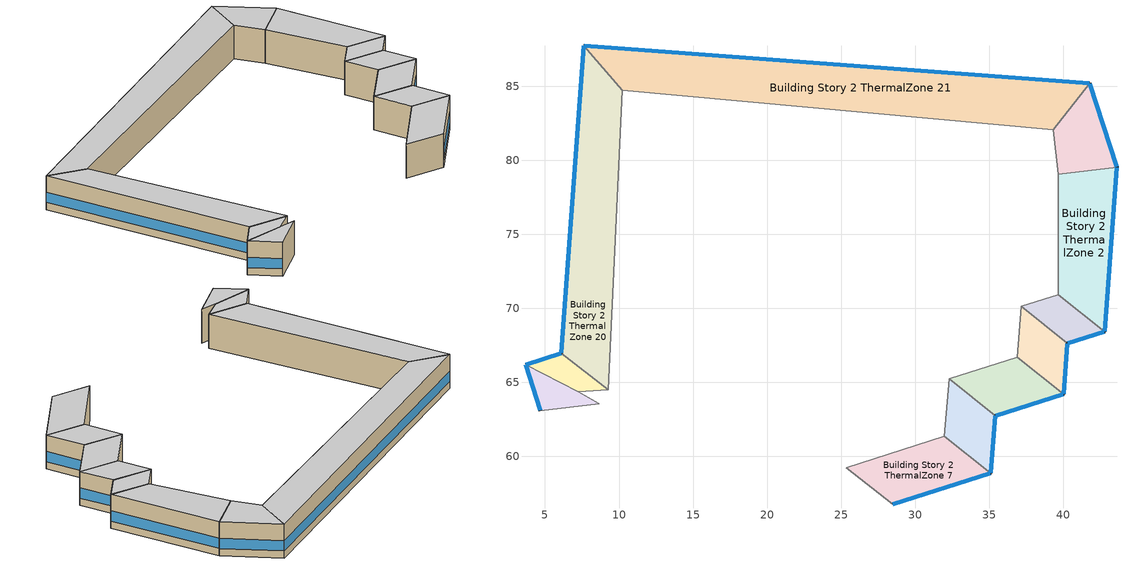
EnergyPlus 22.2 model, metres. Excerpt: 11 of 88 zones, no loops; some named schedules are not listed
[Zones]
Building Story 2 ThermalZone 1
 floor adiabatic (Typical Interior Floor): 41.78,85.18 43.63,79.52 39.65,79.04 39.31,82.04 z3.6
 wall outside (Typical Insulated Steel Framed Exterior Wall R-20.41): 43.63,79.52 41.78,85.18 z3.6:7.2
 wall adiabatic (Typical Interior Wall): 41.78,85.18 39.31,82.04 39.65,79.04 43.63,79.52 z3.6:7.2
 window (U 0.48 SHGC 0.40 Dbl Ref-D Clr 6mm/13mm): 43.62,79.54 41.79,85.16 z4.36:5.45
 ceiling adiabatic (Typical Interior Ceiling): 39.31,82.04 39.65,79.04 43.63,79.52 41.78,85.18 z7.2
Building Story 2 ThermalZone 18
 floor adiabatic (Typical Interior Ceiling): 4.69,63.08 3.68,66.19 7.24,64.37 8.66,63.55 z3.6
 wall outside (Typical Insulated Steel Framed Exterior Wall R-20.41): 3.68,66.19 4.69,63.08 z3.6:7.2
 wall adiabatic (Typical Interior Wall): 4.69,63.08 8.66,63.55 7.24,64.37 3.68,66.19 z3.6:7.2
 window (U 0.48 SHGC 0.40 Dbl Ref-D Clr 6mm/13mm): 3.69,66.17 4.68,63.11 z4.36:5.46
 ceiling adiabatic (Typical Interior Ceiling): 8.66,63.55 7.24,64.37 3.68,66.19 4.69,63.08 z7.2
Building Story 2 ThermalZone 19
 floor adiabatic (Typical Interior Ceiling): 3.68,66.19 6.11,66.97 9.26,64.5 7.24,64.37 z3.6
 wall outside (Typical Insulated Steel Framed Exterior Wall R-20.41): 6.11,66.97 3.68,66.19 z3.6:7.2
 wall adiabatic (Typical Interior Wall): 3.68,66.19 7.24,64.37 9.26,64.5 6.11,66.97 z3.6:7.2
 window (U 0.48 SHGC 0.40 Dbl Ref-D Clr 6mm/13mm): 6.09,66.96 3.71,66.2 z4.36:5.46
 ceiling adiabatic (Typical Interior Ceiling): 7.24,64.37 9.26,64.5 6.11,66.97 3.68,66.19 z7.2
Building Story 2 ThermalZone 2
 floor adiabatic (Typical Interior Floor): 43.63,79.52 42.79,68.41 39.66,70.91 39.65,79.04 z3.6
 wall outside (Typical Insulated Steel Framed Exterior Wall R-20.41): 42.79,68.41 43.63,79.52 z3.6:7.2
 wall adiabatic (Typical Interior Wall): 43.63,79.52 39.65,79.04 39.66,70.91 42.79,68.41 z3.6:7.2
 window (U 0.48 SHGC 0.40 Dbl Ref-D Clr 6mm/13mm): 42.79,68.44 43.62,79.49 z4.36:5.45
 ceiling adiabatic (Typical Interior Ceiling): 39.65,79.04 39.66,70.91 42.79,68.41 43.63,79.52 z7.2
Building Story 2 ThermalZone 20
 floor adiabatic (Typical Interior Ceiling): 6.11,66.97 7.62,87.74 10.23,84.71 9.26,64.5 z3.6
 wall outside (Typical Insulated Steel Framed Exterior Wall R-20.41): 7.62,87.74 6.11,66.97 z3.6:7.2
 wall adiabatic (Typical Interior Wall): 6.11,66.97 9.26,64.5 10.23,84.71 7.62,87.74 z3.6:7.2
 window (U 0.48 SHGC 0.40 Dbl Ref-D Clr 6mm/13mm): 7.62,87.71 6.11,66.99 z4.36:5.44
 ceiling adiabatic (Typical Interior Ceiling): 9.26,64.5 10.23,84.71 7.62,87.74 6.11,66.97 z7.2
Building Story 2 ThermalZone 21
 floor adiabatic (Typical Interior Ceiling): 7.62,87.74 41.78,85.18 39.31,82.04 10.23,84.71 z3.6
 wall outside (Typical Insulated Steel Framed Exterior Wall R-20.41): 41.78,85.18 7.62,87.74 z3.6:7.2
 wall adiabatic (Typical Interior Wall): 7.62,87.74 10.23,84.71 39.31,82.04 41.78,85.18 z3.6:7.2
 window (U 0.48 SHGC 0.40 Dbl Ref-D Clr 6mm/13mm): 41.76,85.19 7.65,87.74 z4.36:5.44
 ceiling adiabatic (Typical Interior Ceiling): 10.23,84.71 39.31,82.04 41.78,85.18 7.62,87.74 z7.2
Building Story 2 ThermalZone 3
 floor adiabatic (Typical Interior Floor): 42.79,68.41 40.28,67.64 37.15,70.13 39.66,70.91 z3.6
 wall outside (Typical Insulated Steel Framed Exterior Wall R-20.41): 40.28,67.64 42.79,68.41 z3.6:7.2
 wall adiabatic (Typical Interior Wall): 42.79,68.41 39.66,70.91 37.15,70.13 40.28,67.64 z3.6:7.2
 window (U 0.48 SHGC 0.40 Dbl Ref-D Clr 6mm/13mm): 40.3,67.64 42.76,68.41 z4.36:5.46
 ceiling adiabatic (Typical Interior Ceiling): 39.66,70.91 37.15,70.13 40.28,67.64 42.79,68.41 z7.2
Building Story 2 ThermalZone 4
 floor adiabatic (Typical Interior Floor): 40.28,67.64 40.03,64.19 36.89,66.68 37.15,70.13 z3.6
 wall outside (Typical Insulated Steel Framed Exterior Wall R-20.41): 40.03,64.19 40.28,67.64 z3.6:7.2
 wall adiabatic (Typical Interior Wall): 40.28,67.64 37.15,70.13 36.89,66.68 40.03,64.19 z3.6:7.2
 window (U 0.48 SHGC 0.40 Dbl Ref-D Clr 6mm/13mm): 40.03,64.22 40.27,67.61 z4.36:5.46
 ceiling adiabatic (Typical Interior Ceiling): 37.15,70.13 36.89,66.68 40.03,64.19 40.28,67.64 z7.2
Building Story 2 ThermalZone 5
 floor adiabatic (Typical Interior Floor): 40.03,64.19 35.42,62.75 32.3,65.25 36.89,66.68 z3.6
 wall outside (Typical Insulated Steel Framed Exterior Wall R-20.41): 35.42,62.75 40.03,64.19 z3.6:7.2
 wall adiabatic (Typical Interior Wall): 40.03,64.19 36.89,66.68 32.3,65.25 35.42,62.75 z3.6:7.2
 window (U 0.48 SHGC 0.40 Dbl Ref-D Clr 6mm/13mm): 35.44,62.76 40,64.19 z4.36:5.45
 ceiling adiabatic (Typical Interior Ceiling): 36.89,66.68 32.3,65.25 35.42,62.75 40.03,64.19 z7.2
Building Story 2 ThermalZone 6
 floor adiabatic (Typical Interior Floor): 35.42,62.75 35.08,58.86 31.96,61.36 32.3,65.25 z3.6
 wall outside (Typical Insulated Steel Framed Exterior Wall R-20.41): 35.08,58.86 35.42,62.75 z3.6:7.2
 wall adiabatic (Typical Interior Wall): 35.42,62.75 32.3,65.25 31.96,61.36 35.08,58.86 z3.6:7.2
 window (U 0.48 SHGC 0.40 Dbl Ref-D Clr 6mm/13mm): 35.09,58.89 35.42,62.72 z4.36:5.46
 ceiling adiabatic (Typical Interior Ceiling): 32.3,65.25 31.96,61.36 35.08,58.86 35.42,62.75 z7.2
Building Story 2 ThermalZone 7
 floor adiabatic (Typical Interior Floor): 35.08,58.86 28.47,56.75 25.33,59.23 31.96,61.36 z3.6
 wall outside (Typical Insulated Steel Framed Exterior Wall R-20.41): 28.47,56.75 35.08,58.86 z3.6:7.2
 wall adiabatic (Typical Interior Wall): 35.08,58.86 31.96,61.36 25.33,59.23 28.47,56.75 z3.6:7.2
 window (U 0.48 SHGC 0.40 Dbl Ref-D Clr 6mm/13mm): 28.49,56.76 35.06,58.85 z4.36:5.45
 ceiling adiabatic (Typical Interior Ceiling): 31.96,61.36 25.33,59.23 28.47,56.75 35.08,58.86 z7.2
[Building]
bld_12: Terrain=City
[Site:Location]
Laramie General Brees Field_WY_USA: Latitude {deg}=41.31356; Longitude {deg}=-105.585; Time Zone {hr}=-7; Elevation {m}=2215
[Site:GroundTemperature:FCfactorMethod]
January Ground Temperature {C}=8.6; February Ground Temperature {C}=2.8; March Ground Temperature {C}=-4.1; April Ground Temperature {C}=-8.8; May Ground Temperature {C}=-2.2; June Ground Temperature {C}=0.3; July Ground Temperature {C}=6.7; August Ground Temperature {C}=10.1; September Ground Temperature {C}=16.5; October Ground Temperature {C}=20.6; November Ground Temperature {C}=19.2; December Ground Temperature {C}=14.7
[Site:WaterMainsTemperature]
Calculation Method=Correlation; Annual Average Outdoor Air Temperature {C}=8.96667; Maximum Difference In Monthly Average Outdoor Air Temperatures {deltaC}=26.2
[SizingPeriod:DesignDay] Day of Month=21; Dry-Bulb Temperature Range Modifier Type=DefaultMultipliers; Humidity Condition Type=Wetbulb; Barometric Pressure {Pa}=98769; Rain Indicator=No; Snow Indicator=No; Daylight Saving Time Indicator=No; Begin Environment Reset Mode=FullResetAtBeginEnvironment
Name | Month | Day Type | Maximum Dry-Bulb Temperature {C} | Daily Dry-Bulb Temperature Range {deltaC} | Wetbulb or DewPoint at Maximum Dry-Bulb {C} | Wind Speed {m/s} | Wind Direction {deg} | Solar Model Indicator | ASHRAE Clear Sky Optical Depth for Beam Irradiance (taub) | ASHRAE Clear Sky Optical Depth for Diffuse Irradiance (taud) | Sky Clearness
Buffalo Niagara Intl Ap Ann Clg .4% Condns DB=>MWB 1 | 7 | SummerDesignDay | 30.3 | 9.3 | 21.8 | 5.7 | 240 | ASHRAETau | 0.462 | 2.001
Buffalo Niagara Intl Ap Ann Clg .4% Condns WB=>MDB 1 | 7 | SummerDesignDay | 27.8 | 9.3 | 23.8 | 5.7 | 240 | ASHRAETau | 0.462 | 2.001
Buffalo Niagara Intl Ap Ann Htg 99.6% Condns DB 1 | 1 | WinterDesignDay | -16.3 | 0 | -16.3 | 5.1 | 270 | ASHRAEClearSky |  |  | 0
[Material] Thermal Absorptance=0.9; Solar Absorptance=0.7
Name | Roughness | Thickness {m} | Conductivity {W/m-K} | Density {kg/m3} | Specific Heat {J/kg-K} | Visible Absorptance
100mm Normalweight concrete floor | MediumRough | 0.1016 | 2.31045 | 2322 | 832.557 | 0.7
25mm Stucco | Smooth | 0.0254 | 0.72 | 1856 | 840 | 0.7
5/8 in. Gypsum Board | MediumSmooth | 0.0159 | 0.16 | 800 | 1090 | 0.7
G01 13mm gypsum board | Smooth | 0.0127 | 0.160031 | 800.001 | 1090.73 | 0.5
Std Wood 6inch 1; Std Wood 6inch 2 | MediumSmooth | 0.15 | 0.12 | 540 | 1210 | 0.7
[Material:NoMass] Roughness=Smooth; Thermal Absorptance=0.9; Solar Absorptance=0.7
Name | Thermal Resistance {m2-K/W} | Visible Absorptance
CP02 CARPET PAD | 0.21648 | 0.8
Typical Insulation R-18.23 | 3.21036 | 0.7
[WindowMaterial:Gas]
AIR 13MM: Gas Type=Air; Thickness {m}=0.0127
[WindowMaterial:Glazing] Optical Data Type=SpectralAverage; Thickness {m}=0.006; Infrared Transmittance at Normal Incidence=0; Front Side Infrared Hemispherical Emissivity=0.84; Conductivity {W/m-K}=0.9; Dirt Correction Factor for Solar and Visible Transmittance=1; Solar Diffusing=No
Name | Solar Transmittance at Normal Incidence | Front Side Solar Reflectance at Normal Incidence | Back Side Solar Reflectance at Normal Incidence | Visible Transmittance at Normal Incidence | Front Side Visible Reflectance at Normal Incidence | Back Side Visible Reflectance at Normal Incidence | Back Side Infrared Hemispherical Emissivity
CLEAR 6MM | 0.775 | 0.071 | 0.071 | 0.881 | 0.08 | 0.08 | 0.84
REF D CLEAR 6MM | 0.429 | 0.308 | 0.379 | 0.334 | 0.453 | 0.505 | 0.82
[Construction]
InteriorFurnishings 1: Std Wood 6inch 1
InteriorFurnishings 2: Std Wood 6inch 2
Typical Insulated Steel Framed Exterior Wall R-20.41: 25mm Stucco, 5/8 in. Gypsum Board, Typical Insulation R-18.23, 5/8 in. Gypsum Board
Typical Interior Ceiling: CP02 CARPET PAD, 100mm Normalweight concrete floor
Typical Interior Floor: 100mm Normalweight concrete floor, CP02 CARPET PAD
Typical Interior Wall: G01 13mm gypsum board, G01 13mm gypsum board
U 0.48 SHGC 0.40 Dbl Ref-D Clr 6mm/13mm: REF D CLEAR 6MM, AIR 13MM, CLEAR 6MM
[Zone] Multiplier=1; Part of Total Floor Area=Yes
Building Story 2 ThermalZone 1; Building Story 2 ThermalZone 18; Building Story 2 ThermalZone 19; Building Story 2 ThermalZone 2; Building Story 2 ThermalZone 20; Building Story 2 ThermalZone 21; Building Story 2 ThermalZone 3; Building Story 2 ThermalZone 4; Building Story 2 ThermalZone 5; Building Story 2 ThermalZone 6; Building Story 2 ThermalZone 7
[Space] Space Type=Story Mid Blended Space Type
Name | Zone
Building Story 2 Space 1 | Building Story 2 ThermalZone 1
Building Story 2 Space 18 | Building Story 2 ThermalZone 18
Building Story 2 Space 19 | Building Story 2 ThermalZone 19
Building Story 2 Space 2 | Building Story 2 ThermalZone 2
Building Story 2 Space 20 | Building Story 2 ThermalZone 20
Building Story 2 Space 21 | Building Story 2 ThermalZone 21
Building Story 2 Space 3 | Building Story 2 ThermalZone 3
Building Story 2 Space 4 | Building Story 2 ThermalZone 4
Building Story 2 Space 5 | Building Story 2 ThermalZone 5
Building Story 2 Space 6 | Building Story 2 ThermalZone 6
Building Story 2 Space 7 | Building Story 2 ThermalZone 7
[SpaceList]
Story Mid Blended Space Type: Building Story 2 Space 12, Building Story 2 Space 9, Building Story 2 Space 13, Building Story 2 Space 5, Building Story 2 Space 6, Building Story 2 Space 8, Building Story 2 Space 21, Building Story 2 Space 15, Building Story 2 Space 17, Building Story 2 Space, Building Story 2 Space 1, Building Story 2 Space 2, Building Story 2 Space 3, Building Story 2 Space 11, Building Story 2 Space 4, Building Story 2 Space 7, Building Story 2 Space 10, Building Story 2 Space 14, Building Story 2 Space 16, Building Story 2 Space 18, Building Story 2 Space 19, Building Story 2 Space 20
[InternalMass]
Name | Construction | Zone or ZoneList | Space or SpaceList | Surface Area {m2}
Building Story 2 Space 5 SecondarySchool Classroom A  - Story Mid Mass; Building Story 2 Space 5 SecondarySchool Classroom C  - Story Mid Mass | InteriorFurnishings 1 | Building Story 2 ThermalZone 5 | Building Story 2 Space 5 | 6.83794
Building Story 2 Space 6 SecondarySchool Classroom A  - Story Mid Mass; Building Story 2 Space 6 SecondarySchool Classroom C  - Story Mid Mass | InteriorFurnishings 1 | Building Story 2 ThermalZone 6 | Building Story 2 Space 6 | 5.57124
Building Story 2 Space 21 SecondarySchool Classroom A  - Story Mid Mass; Building Story 2 Space 21 SecondarySchool Classroom C  - Story Mid Mass | InteriorFurnishings 1 | Building Story 2 ThermalZone 21 | Building Story 2 Space 21 | 41.7813
Building Story 2 Space 1 SecondarySchool Classroom A  - Story Mid Mass; Building Story 2 Space 1 SecondarySchool Classroom C  - Story Mid Mass | InteriorFurnishings 1 | Building Story 2 ThermalZone 1 | Building Story 2 Space 1 | 6.82616
Building Story 2 Space 2 SecondarySchool Classroom A  - Story Mid Mass; Building Story 2 Space 2 SecondarySchool Classroom C  - Story Mid Mass | InteriorFurnishings 1 | Building Story 2 ThermalZone 2 | Building Story 2 Space 2 | 14.8219
Building Story 2 Space 3 SecondarySchool Classroom A  - Story Mid Mass; Building Story 2 Space 3 SecondarySchool Classroom C  - Story Mid Mass | InteriorFurnishings 1 | Building Story 2 ThermalZone 3 | Building Story 2 Space 3 | 3.73055
Building Story 2 Space 4 SecondarySchool Classroom A  - Story Mid Mass; Building Story 2 Space 4 SecondarySchool Classroom C  - Story Mid Mass | InteriorFurnishings 1 | Building Story 2 ThermalZone 4 | Building Story 2 Space 4 | 4.89919
Building Story 2 Space 7 SecondarySchool Classroom A  - Story Mid Mass; Building Story 2 Space 7 SecondarySchool Classroom C  - Story Mid Mass | InteriorFurnishings 1 | Building Story 2 ThermalZone 7 | Building Story 2 Space 7 | 9.90862
Building Story 2 Space 18 SecondarySchool Classroom A  - Story Mid Mass; Building Story 2 Space 18 SecondarySchool Classroom C  - Story Mid Mass | InteriorFurnishings 1 | Building Story 2 ThermalZone 18 | Building Story 2 Space 18 | 2.81335
Building Story 2 Space 19 SecondarySchool Classroom A  - Story Mid Mass; Building Story 2 Space 19 SecondarySchool Classroom C  - Story Mid Mass | InteriorFurnishings 1 | Building Story 2 ThermalZone 19 | Building Story 2 Space 19 | 2.69935
Building Story 2 Space 20 SecondarySchool Classroom A  - Story Mid Mass; Building Story 2 Space 20 SecondarySchool Classroom C  - Story Mid Mass | InteriorFurnishings 1 | Building Story 2 ThermalZone 20 | Building Story 2 Space 20 | 26.7517
Building Story 2 Space 5 SecondarySchool Classroom A end_a - Story Mid Mass; Building Story 2 Space 5 SecondarySchool Classroom C end_a - Story Mid Mass | InteriorFurnishings 1 | Building Story 2 ThermalZone 5 | Building Story 2 Space 5 | 0.66668
Building Story 2 Space 6 SecondarySchool Classroom A end_a - Story Mid Mass; Building Story 2 Space 6 SecondarySchool Classroom C end_a - Story Mid Mass | InteriorFurnishings 1 | Building Story 2 ThermalZone 6 | Building Story 2 Space 6 | 0.54318
Building Story 2 Space 21 SecondarySchool Classroom A end_a - Story Mid Mass; Building Story 2 Space 21 SecondarySchool Classroom C end_a - Story Mid Mass | InteriorFurnishings 1 | Building Story 2 ThermalZone 21 | Building Story 2 Space 21 | 4.07355
Building Story 2 Space 1 SecondarySchool Classroom A end_a - Story Mid Mass; Building Story 2 Space 1 SecondarySchool Classroom C end_a - Story Mid Mass | InteriorFurnishings 1 | Building Story 2 ThermalZone 1 | Building Story 2 Space 1 | 0.665531
Building Story 2 Space 2 SecondarySchool Classroom A end_a - Story Mid Mass; Building Story 2 Space 2 SecondarySchool Classroom C end_a - Story Mid Mass | InteriorFurnishings 1 | Building Story 2 ThermalZone 2 | Building Story 2 Space 2 | 1.4451
Building Story 2 Space 3 SecondarySchool Classroom A end_a - Story Mid Mass; Building Story 2 Space 3 SecondarySchool Classroom C end_a - Story Mid Mass | InteriorFurnishings 1 | Building Story 2 ThermalZone 3 | Building Story 2 Space 3 | 0.363718
Building Story 2 Space 4 SecondarySchool Classroom A end_a - Story Mid Mass; Building Story 2 Space 4 SecondarySchool Classroom C end_a - Story Mid Mass | InteriorFurnishings 1 | Building Story 2 ThermalZone 4 | Building Story 2 Space 4 | 0.477657
Building Story 2 Space 7 SecondarySchool Classroom A end_a - Story Mid Mass; Building Story 2 Space 7 SecondarySchool Classroom C end_a - Story Mid Mass | InteriorFurnishings 1 | Building Story 2 ThermalZone 7 | Building Story 2 Space 7 | 0.966061
Building Story 2 Space 18 SecondarySchool Classroom A end_a - Story Mid Mass; Building Story 2 Space 18 SecondarySchool Classroom C end_a - Story Mid Mass | InteriorFurnishings 1 | Building Story 2 ThermalZone 18 | Building Story 2 Space 18 | 0.274293
Building Story 2 Space 19 SecondarySchool Classroom A end_a - Story Mid Mass; Building Story 2 Space 19 SecondarySchool Classroom C end_a - Story Mid Mass | InteriorFurnishings 1 | Building Story 2 ThermalZone 19 | Building Story 2 Space 19 | 0.263179
Building Story 2 Space 20 SecondarySchool Classroom A end_a - Story Mid Mass; Building Story 2 Space 20 SecondarySchool Classroom C end_a - Story Mid Mass | InteriorFurnishings 1 | Building Story 2 ThermalZone 20 | Building Story 2 Space 20 | 2.60821
Building Story 2 Space 5 SecondarySchool Corridor B  - Story Mid Mass | InteriorFurnishings 1 | Building Story 2 ThermalZone 5 | Building Story 2 Space 5 | 9.64193
Building Story 2 Space 6 SecondarySchool Corridor B  - Story Mid Mass | InteriorFurnishings 1 | Building Story 2 ThermalZone 6 | Building Story 2 Space 6 | 7.8558
Building Story 2 Space 21 SecondarySchool Corridor B  - Story Mid Mass | InteriorFurnishings 1 | Building Story 2 ThermalZone 21 | Building Story 2 Space 21 | 58.9142
Building Story 2 Space 1 SecondarySchool Corridor B  - Story Mid Mass | InteriorFurnishings 1 | Building Story 2 ThermalZone 1 | Building Story 2 Space 1 | 9.62532
Building Story 2 Space 2 SecondarySchool Corridor B  - Story Mid Mass | InteriorFurnishings 1 | Building Story 2 ThermalZone 2 | Building Story 2 Space 2 | 20.8999
Building Story 2 Space 3 SecondarySchool Corridor B  - Story Mid Mass | InteriorFurnishings 1 | Building Story 2 ThermalZone 3 | Building Story 2 Space 3 | 5.26031
Building Story 2 Space 4 SecondarySchool Corridor B  - Story Mid Mass | InteriorFurnishings 1 | Building Story 2 ThermalZone 4 | Building Story 2 Space 4 | 6.90817
Building Story 2 Space 7 SecondarySchool Corridor B  - Story Mid Mass | InteriorFurnishings 1 | Building Story 2 ThermalZone 7 | Building Story 2 Space 7 | 13.9718
Building Story 2 Space 18 SecondarySchool Corridor B  - Story Mid Mass | InteriorFurnishings 1 | Building Story 2 ThermalZone 18 | Building Story 2 Space 18 | 3.967
Building Story 2 Space 19 SecondarySchool Corridor B  - Story Mid Mass | InteriorFurnishings 1 | Building Story 2 ThermalZone 19 | Building Story 2 Space 19 | 3.80625
Building Story 2 Space 20 SecondarySchool Corridor B  - Story Mid Mass | InteriorFurnishings 1 | Building Story 2 ThermalZone 20 | Building Story 2 Space 20 | 37.7216
Building Story 2 Space 5 SecondarySchool Corridor B end_a - Story Mid Mass | InteriorFurnishings 1 | Building Story 2 ThermalZone 5 | Building Story 2 Space 5 | 0.94006
Building Story 2 Space 6 SecondarySchool Corridor B end_a - Story Mid Mass | InteriorFurnishings 1 | Building Story 2 ThermalZone 6 | Building Story 2 Space 6 | 0.765918
Building Story 2 Space 21 SecondarySchool Corridor B end_a - Story Mid Mass | InteriorFurnishings 1 | Building Story 2 ThermalZone 21 | Building Story 2 Space 21 | 5.74396
Building Story 2 Space 1 SecondarySchool Corridor B end_a - Story Mid Mass | InteriorFurnishings 1 | Building Story 2 ThermalZone 1 | Building Story 2 Space 1 | 0.938441
Building Story 2 Space 2 SecondarySchool Corridor B end_a - Story Mid Mass | InteriorFurnishings 1 | Building Story 2 ThermalZone 2 | Building Story 2 Space 2 | 2.03768
Building Story 2 Space 3 SecondarySchool Corridor B end_a - Story Mid Mass | InteriorFurnishings 1 | Building Story 2 ThermalZone 3 | Building Story 2 Space 3 | 0.512864
Building Story 2 Space 4 SecondarySchool Corridor B end_a - Story Mid Mass | InteriorFurnishings 1 | Building Story 2 ThermalZone 4 | Building Story 2 Space 4 | 0.673527
Building Story 2 Space 7 SecondarySchool Corridor B end_a - Story Mid Mass | InteriorFurnishings 1 | Building Story 2 ThermalZone 7 | Building Story 2 Space 7 | 1.36221
Building Story 2 Space 18 SecondarySchool Corridor B end_a - Story Mid Mass | InteriorFurnishings 1 | Building Story 2 ThermalZone 18 | Building Story 2 Space 18 | 0.386771
Building Story 2 Space 19 SecondarySchool Corridor B end_a - Story Mid Mass | InteriorFurnishings 1 | Building Story 2 ThermalZone 19 | Building Story 2 Space 19 | 0.371098
Building Story 2 Space 20 SecondarySchool Corridor B end_a - Story Mid Mass | InteriorFurnishings 1 | Building Story 2 ThermalZone 20 | Building Story 2 Space 20 | 3.67775
Building Story 2 Space 5 SecondarySchool Gym A  - Story Mid Mass; Building Story 2 Space 5 SecondarySchool Gym C  - Story Mid Mass | InteriorFurnishings 1 | Building Story 2 ThermalZone 5 | Building Story 2 Space 5 | 0.431058
Building Story 2 Space 6 SecondarySchool Gym A  - Story Mid Mass; Building Story 2 Space 6 SecondarySchool Gym C  - Story Mid Mass | InteriorFurnishings 1 | Building Story 2 ThermalZone 6 | Building Story 2 Space 6 | 0.351206
Building Story 2 Space 21 SecondarySchool Gym A  - Story Mid Mass; Building Story 2 Space 21 SecondarySchool Gym C  - Story Mid Mass | InteriorFurnishings 1 | Building Story 2 ThermalZone 21 | Building Story 2 Space 21 | 2.63385
Building Story 2 Space 1 SecondarySchool Gym A  - Story Mid Mass; Building Story 2 Space 1 SecondarySchool Gym C  - Story Mid Mass | InteriorFurnishings 1 | Building Story 2 ThermalZone 1 | Building Story 2 Space 1 | 0.430316
Building Story 2 Space 2 SecondarySchool Gym A  - Story Mid Mass; Building Story 2 Space 2 SecondarySchool Gym C  - Story Mid Mass | InteriorFurnishings 1 | Building Story 2 ThermalZone 2 | Building Story 2 Space 2 | 0.934362
Building Story 2 Space 3 SecondarySchool Gym A  - Story Mid Mass; Building Story 2 Space 3 SecondarySchool Gym C  - Story Mid Mass | InteriorFurnishings 1 | Building Story 2 ThermalZone 3 | Building Story 2 Space 3 | 0.235171
Building Story 2 Space 4 SecondarySchool Gym A  - Story Mid Mass; Building Story 2 Space 4 SecondarySchool Gym C  - Story Mid Mass | InteriorFurnishings 1 | Building Story 2 ThermalZone 4 | Building Story 2 Space 4 | 0.308841
Building Story 2 Space 7 SecondarySchool Gym A  - Story Mid Mass; Building Story 2 Space 7 SecondarySchool Gym C  - Story Mid Mass | InteriorFurnishings 1 | Building Story 2 ThermalZone 7 | Building Story 2 Space 7 | 0.624631
Building Story 2 Space 18 SecondarySchool Gym A  - Story Mid Mass; Building Story 2 Space 18 SecondarySchool Gym C  - Story Mid Mass | InteriorFurnishings 1 | Building Story 2 ThermalZone 18 | Building Story 2 Space 18 | 0.177351
Building Story 2 Space 19 SecondarySchool Gym A  - Story Mid Mass; Building Story 2 Space 19 SecondarySchool Gym C  - Story Mid Mass | InteriorFurnishings 1 | Building Story 2 ThermalZone 19 | Building Story 2 Space 19 | 0.170165
Building Story 2 Space 20 SecondarySchool Gym A  - Story Mid Mass; Building Story 2 Space 20 SecondarySchool Gym C  - Story Mid Mass | InteriorFurnishings 1 | Building Story 2 ThermalZone 20 | Building Story 2 Space 20 | 1.68641
Building Story 2 Space 5 SecondarySchool Gym A end_b - Story Mid Mass; Building Story 2 Space 5 SecondarySchool Gym C end_b - Story Mid Mass | InteriorFurnishings 1 | Building Story 2 ThermalZone 5 | Building Story 2 Space 5 | 0.243056
Building Story 2 Space 6 SecondarySchool Gym A end_b - Story Mid Mass; Building Story 2 Space 6 SecondarySchool Gym C end_b - Story Mid Mass | InteriorFurnishings 1 | Building Story 2 ThermalZone 6 | Building Story 2 Space 6 | 0.198031
Building Story 2 Space 21 SecondarySchool Gym A end_b - Story Mid Mass; Building Story 2 Space 21 SecondarySchool Gym C end_b - Story Mid Mass | InteriorFurnishings 1 | Building Story 2 ThermalZone 21 | Building Story 2 Space 21 | 1.48512
Building Story 2 Space 1 SecondarySchool Gym A end_b - Story Mid Mass; Building Story 2 Space 1 SecondarySchool Gym C end_b - Story Mid Mass | InteriorFurnishings 1 | Building Story 2 ThermalZone 1 | Building Story 2 Space 1 | 0.242637
Building Story 2 Space 2 SecondarySchool Gym A end_b - Story Mid Mass; Building Story 2 Space 2 SecondarySchool Gym C end_b - Story Mid Mass | InteriorFurnishings 1 | Building Story 2 ThermalZone 2 | Building Story 2 Space 2 | 0.526849
Building Story 2 Space 3 SecondarySchool Gym A end_b - Story Mid Mass; Building Story 2 Space 3 SecondarySchool Gym C end_b - Story Mid Mass | InteriorFurnishings 1 | Building Story 2 ThermalZone 3 | Building Story 2 Space 3 | 0.132603
Building Story 2 Space 4 SecondarySchool Gym A end_b - Story Mid Mass; Building Story 2 Space 4 SecondarySchool Gym C end_b - Story Mid Mass | InteriorFurnishings 1 | Building Story 2 ThermalZone 4 | Building Story 2 Space 4 | 0.174143
Building Story 2 Space 7 SecondarySchool Gym A end_b - Story Mid Mass; Building Story 2 Space 7 SecondarySchool Gym C end_b - Story Mid Mass | InteriorFurnishings 1 | Building Story 2 ThermalZone 7 | Building Story 2 Space 7 | 0.352204
Building Story 2 Space 18 SecondarySchool Gym A end_b - Story Mid Mass; Building Story 2 Space 18 SecondarySchool Gym C end_b - Story Mid Mass | InteriorFurnishings 1 | Building Story 2 ThermalZone 18 | Building Story 2 Space 18 | 0.100001
Building Story 2 Space 19 SecondarySchool Gym A end_b - Story Mid Mass; Building Story 2 Space 19 SecondarySchool Gym C end_b - Story Mid Mass | InteriorFurnishings 1 | Building Story 2 ThermalZone 19 | Building Story 2 Space 19 | 0.0959489
Building Story 2 Space 20 SecondarySchool Gym A end_b - Story Mid Mass; Building Story 2 Space 20 SecondarySchool Gym C end_b - Story Mid Mass | InteriorFurnishings 1 | Building Story 2 ThermalZone 20 | Building Story 2 Space 20 | 0.950895
Building Story 2 Space 5 SecondarySchool Gym B  - Story Mid Mass | InteriorFurnishings 1 | Building Story 2 ThermalZone 5 | Building Story 2 Space 5 | 3.16977
Building Story 2 Space 6 SecondarySchool Gym B  - Story Mid Mass | InteriorFurnishings 1 | Building Story 2 ThermalZone 6 | Building Story 2 Space 6 | 2.58259
Building Story 2 Space 21 SecondarySchool Gym B  - Story Mid Mass | InteriorFurnishings 1 | Building Story 2 ThermalZone 21 | Building Story 2 Space 21 | 19.368
Building Story 2 Space 1 SecondarySchool Gym B  - Story Mid Mass | InteriorFurnishings 1 | Building Story 2 ThermalZone 1 | Building Story 2 Space 1 | 3.16431
Building Story 2 Space 2 SecondarySchool Gym B  - Story Mid Mass | InteriorFurnishings 1 | Building Story 2 ThermalZone 2 | Building Story 2 Space 2 | 6.87081
Building Story 2 Space 3 SecondarySchool Gym B  - Story Mid Mass | InteriorFurnishings 1 | Building Story 2 ThermalZone 3 | Building Story 2 Space 3 | 1.72932
Building Story 2 Space 4 SecondarySchool Gym B  - Story Mid Mass | InteriorFurnishings 1 | Building Story 2 ThermalZone 4 | Building Story 2 Space 4 | 2.27105
Building Story 2 Space 7 SecondarySchool Gym B  - Story Mid Mass | InteriorFurnishings 1 | Building Story 2 ThermalZone 7 | Building Story 2 Space 7 | 4.5932
Building Story 2 Space 18 SecondarySchool Gym B  - Story Mid Mass | InteriorFurnishings 1 | Building Story 2 ThermalZone 18 | Building Story 2 Space 18 | 1.30415
Building Story 2 Space 19 SecondarySchool Gym B  - Story Mid Mass | InteriorFurnishings 1 | Building Story 2 ThermalZone 19 | Building Story 2 Space 19 | 1.2513
Building Story 2 Space 20 SecondarySchool Gym B  - Story Mid Mass | InteriorFurnishings 1 | Building Story 2 ThermalZone 20 | Building Story 2 Space 20 | 12.4009
Building Story 2 Space 5 SecondarySchool Gym B end_b - Story Mid Mass | InteriorFurnishings 1 | Building Story 2 ThermalZone 5 | Building Story 2 Space 5 | 1.78731
Building Story 2 Space 6 SecondarySchool Gym B end_b - Story Mid Mass | InteriorFurnishings 1 | Building Story 2 ThermalZone 6 | Building Story 2 Space 6 | 1.45622
Building Story 2 Space 21 SecondarySchool Gym B end_b - Story Mid Mass | InteriorFurnishings 1 | Building Story 2 ThermalZone 21 | Building Story 2 Space 21 | 10.9208
Building Story 2 Space 1 SecondarySchool Gym B end_b - Story Mid Mass | InteriorFurnishings 1 | Building Story 2 ThermalZone 1 | Building Story 2 Space 1 | 1.78423
Building Story 2 Space 2 SecondarySchool Gym B end_b - Story Mid Mass | InteriorFurnishings 1 | Building Story 2 ThermalZone 2 | Building Story 2 Space 2 | 3.87417
Building Story 2 Space 3 SecondarySchool Gym B end_b - Story Mid Mass | InteriorFurnishings 1 | Building Story 2 ThermalZone 3 | Building Story 2 Space 3 | 0.975093
Building Story 2 Space 4 SecondarySchool Gym B end_b - Story Mid Mass | InteriorFurnishings 1 | Building Story 2 ThermalZone 4 | Building Story 2 Space 4 | 1.28056
Building Story 2 Space 7 SecondarySchool Gym B end_b - Story Mid Mass | InteriorFurnishings 1 | Building Story 2 ThermalZone 7 | Building Story 2 Space 7 | 2.58992
Building Story 2 Space 18 SecondarySchool Gym B end_b - Story Mid Mass | InteriorFurnishings 1 | Building Story 2 ThermalZone 18 | Building Story 2 Space 18 | 0.735355
Building Story 2 Space 19 SecondarySchool Gym B end_b - Story Mid Mass | InteriorFurnishings 1 | Building Story 2 ThermalZone 19 | Building Story 2 Space 19 | 0.705557
Building Story 2 Space 20 SecondarySchool Gym B end_b - Story Mid Mass | InteriorFurnishings 1 | Building Story 2 ThermalZone 20 | Building Story 2 Space 20 | 6.99238
Building Story 2 Space 1 Mass | InteriorFurnishings 2 | Building Story 2 ThermalZone 1 | Building Story 2 Space 1 | 31.8416
Building Story 2 Space 18 Mass | InteriorFurnishings 2 | Building Story 2 ThermalZone 18 | Building Story 2 Space 18 | 13.1233
Building Story 2 Space 19 Mass | InteriorFurnishings 2 | Building Story 2 ThermalZone 19 | Building Story 2 Space 19 | 12.5915
Building Story 2 Space 2 Mass | InteriorFurnishings 2 | Building Story 2 ThermalZone 2 | Building Story 2 Space 2 | 69.139
Building Story 2 Space 20 Mass | InteriorFurnishings 2 | Building Story 2 ThermalZone 20 | Building Story 2 Space 20 | 124.787
Building Story 2 Space 21 Mass | InteriorFurnishings 2 | Building Story 2 ThermalZone 21 | Building Story 2 Space 21 | 194.894
Building Story 2 Space 3 Mass | InteriorFurnishings 2 | Building Story 2 ThermalZone 3 | Building Story 2 Space 3 | 17.4017
Building Story 2 Space 4 Mass | InteriorFurnishings 2 | Building Story 2 ThermalZone 4 | Building Story 2 Space 4 | 22.853
Building Story 2 Space 5 Mass | InteriorFurnishings 2 | Building Story 2 ThermalZone 5 | Building Story 2 Space 5 | 31.8965
Building Story 2 Space 6 Mass | InteriorFurnishings 2 | Building Story 2 ThermalZone 6 | Building Story 2 Space 6 | 25.9878
Building Story 2 Space 7 Mass | InteriorFurnishings 2 | Building Story 2 ThermalZone 7 | Building Story 2 Space 7 | 46.2201
[Lights] Zone or ZoneList or Space or SpaceList=Story Mid Blended Space Type; Design Level Calculation Method=Watts/Area; Return Air Fraction=0; Fraction Radiant=0.37; Fraction Visible=0.2; Fraction Replaceable=1
Name | Schedule | Watts per Zone Floor Area {W/m2}
SecondarySchool Classroom Lights 1 | SchoolSecondary BLDG_LIGHT_CLASSROOM_SCH_2013 | 6.28069
SecondarySchool Corridor Lights 1 | SchoolSecondary BLDG_LIGHT_CORRIDOR_SCH_2013 | 2.35688
SecondarySchool Gym Lights 2 | SchoolSecondary BLDG_LIGHT_GYM_SCH_2013 | 1.53202
[People] Zone or ZoneList or Space or SpaceList=Story Mid Blended Space Type; Number of People Calculation Method=People/Area; Fraction Radiant=0.3; Activity Level Schedule=SchoolSecondary ACTIVITY_SCH; Enable ASHRAE 55 Comfort Warnings=Yes; Mean Radiant Temperature Calculation Type=ZoneAveraged; Work Efficiency Schedule=Work Efficiency Schedule; Clothing Insulation Schedule=Clothing Schedule; Air Velocity Schedule=Air Velocity Schedule; Thermal Comfort Model 1 Type=Fanger
Name | Number of People Schedule | People per Floor Area {person/m2}
SecondarySchool Classroom People 1 | SchoolSecondary BLDG_OCC_SCH | 0.177277
SecondarySchool Gym People 2 | SchoolSecondary BLDG_OCC_SCH_Gym | 0.0638343
[ElectricEquipment] Zone or ZoneList or Space or SpaceList=Story Mid Blended Space Type; Schedule=SchoolSecondary BLDG_EQUIP_SCH_2013; Design Level Calculation Method=Watts/Area; Fraction Latent=0; Fraction Radiant=0.5; Fraction Lost=0
Name | Watts per Zone Floor Area {W/m2}
SecondarySchool Classroom Elec Equip 1 | 4.70545
SecondarySchool Corridor Elec Equip 1 | 1.32128
SecondarySchool Gym Elec Equip 2 | 0.978793
[ZoneInfiltration:DesignFlowRate] Zone or ZoneList or Space or SpaceList=Story Mid Blended Space Type; Schedule=Always On Discrete; Design Flow Rate Calculation Method=Flow/ExteriorArea; Constant Term Coefficient=0; Temperature Term Coefficient=0; Velocity Term Coefficient=0.224; Velocity Squared Term Coefficient=0
Name | Flow Rate per Exterior Surface Area {m3/s-m2}
SecondarySchool Classroom A  - Story Mid Infiltration; SecondarySchool Classroom C  - Story Mid Infiltration | 0.000124915
SecondarySchool Classroom A end_a - Story Mid Infiltration; SecondarySchool Classroom C end_a - Story Mid Infiltration | 4.55843e-05
SecondarySchool Corridor B end_a - Story Mid Infiltration | 4.71038e-05
SecondarySchool Gym A  - Story Mid Infiltration; SecondarySchool Gym C  - Story Mid Infiltration | 2.15991e-05
SecondarySchool Gym A end_b - Story Mid Infiltration; SecondarySchool Gym C end_b - Story Mid Infiltration | 2.43577e-05
SecondarySchool Gym B end_b - Story Mid Infiltration | 8.95569e-05
[Daylighting:Controls] Lighting Control Type=Stepped; Minimum Input Power Fraction for Continuous or ContinuousOff Dimming Control=0.3; Minimum Light Output Fraction for Continuous or ContinuousOff Dimming Control=0.2; Number of Stepped Control Steps=3; Probability Lighting will be Reset When Needed in Manual Stepped Control=1; Glare Calculation Azimuth Angle of View Direction Clockwise from Zone y-Axis {deg}=-0; Maximum Allowable Discomfort Glare Index=22; Illuminance Setpoint at Reference Point 1 {lux}=215; Illuminance Setpoint at Reference Point 2 {lux}=215
Name | Zone or Space | Glare Calculation Daylighting Reference Point | Daylighting Reference Point Name 1 | Fraction of Lights Controlled by Reference Point 1 | Daylighting Reference Point Name 2 | Fraction of Lights Controlled by Reference Point 2
Building Story 2 ThermalZone 2 DaylightingControls | Building Story 2 ThermalZone 2 | Building Story 2 Space 2 Daylt Sensor 1 | Building Story 2 Space 2 Daylt Sensor 1 | 0.552 | Building Story 2 Space 2 Daylt Sensor 2 | 0.438
Building Story 2 ThermalZone 20 DaylightingControls | Building Story 2 ThermalZone 20 | Building Story 2 Space 20 Daylt Sensor 1 | Building Story 2 Space 20 Daylt Sensor 1 | 0.605 | Building Story 2 Space 20 Daylt Sensor 2 | 0.374
Building Story 2 ThermalZone 21 DaylightingControls | Building Story 2 ThermalZone 21 | Building Story 2 Space 21 Daylt Sensor 1 | Building Story 2 Space 21 Daylt Sensor 1 | 0.619 | Building Story 2 Space 21 Daylt Sensor 2 | 0.38
[Exterior:Lights] Control Option=AstronomicalClock
Name | Schedule | Design Level {W}
Building Facades | Schedule Ruleset 1 | 1052.27
Main Entries | Schedule Ruleset 2 | 283.459
Other Doors | Schedule Ruleset 2 | 630.697
Parking Areas and Drives | Schedule Ruleset 2 | 11280.9
[Schedule:Day:Interval]
SchoolSecondary BLDG_LIGHT_CLASSROOM_SCH_2013 Wknd Day; SchoolSecondary BLDG_LIGHT_CLASSROOM_SCH_2013 Wknd Day 1; SchoolSecondary BLDG_LIGHT_CLASSROOM_SCH_2013 Default; SchoolSecondary BLDG_LIGHT_GYM_SCH_2013 Wknd Day; SchoolSecondary BLDG_LIGHT_GYM_SCH_2013 Wknd Day 1; SchoolSecondary BLDG_LIGHT_GYM_SCH_2013 Default; SchoolSecondary BLDG_LIGHT_CORRIDOR_SCH_2013 Wknd Day; SchoolSecondary BLDG_LIGHT_CORRIDOR_SCH_2013 Wknd Day 1; SchoolSecondary BLDG_LIGHT_CORRIDOR_SCH_2013 Default: No, 24:00, 0.1773
SchoolSecondary BLDG_LIGHT_CLASSROOM_SCH_2013 Wkdy Day; SchoolSecondary BLDG_LIGHT_CLASSROOM_SCH_2013 Wkdy Day 2: No, 07:00, 0.1773, 08:00, 0.9, 21:00, 0.598291, 24:00, 0.1773
SchoolSecondary BLDG_LIGHT_CLASSROOM_SCH_2013 Wkdy Day 1: No, 08:00, 0.1773, 20:00, 0.332384, 21:00, 0.117863, 24:00, 0.1773
SchoolSecondary BLDG_LIGHT_CLASSROOM_SCH_2013 Summer Design Day; SchoolSecondary BLDG_LIGHT_GYM_SCH_2013 Summer Design Day; Clothing Schedule Default Winter Clothes; SchoolSecondary BLDG_LIGHT_CORRIDOR_SCH_2013 Summer Design Day: No, 24:00, 1
SchoolSecondary BLDG_LIGHT_CLASSROOM_SCH_2013 Winter Design Day; SchoolSecondary BLDG_LIGHT_GYM_SCH_2013 Winter Design Day; Work Efficiency Schedule Default; SchoolSecondary BLDG_OCC_SCH_Gym Wknd Day; SchoolSecondary BLDG_OCC_SCH_Gym Wknd Day 1; SchoolSecondary BLDG_OCC_SCH_Gym Default; SchoolSecondary BLDG_OCC_SCH_Gym Winter Design Day; SchoolSecondary BLDG_OCC_SCH Wknd Day; SchoolSecondary BLDG_OCC_SCH Wknd Day 1; SchoolSecondary BLDG_OCC_SCH Default; SchoolSecondary BLDG_OCC_SCH Winter Design Day; SchoolSecondary BLDG_LIGHT_CORRIDOR_SCH_2013 Winter Design Day: No, 24:00, 0
SchoolSecondary BLDG_LIGHT_GYM_SCH_2013 Wkdy Day; SchoolSecondary BLDG_LIGHT_GYM_SCH_2013 Wkdy Day 2: No, 07:00, 0.1773, 08:00, 0.9, 21:00, 0.88182, 24:00, 0.1773
SchoolSecondary BLDG_LIGHT_GYM_SCH_2013 Wkdy Day 1: No, 08:00, 0.1773, 20:00, 0.4899, 21:00, 0.173719, 24:00, 0.1773
SchoolSecondary ACTIVITY_SCH Default; SchoolSecondary ACTIVITY_SCH Summer Design Day; SchoolSecondary ACTIVITY_SCH Winter Design Day: No, 24:00, 120
Air Velocity Schedule Default: No, 24:00, 0.2
SchoolSecondary BLDG_OCC_SCH_Gym Wkdy|SmrDsn Day; SchoolSecondary BLDG_OCC_SCH_Gym Wkdy|SmrDsn Day 2; SchoolSecondary BLDG_OCC_SCH_Gym Summer Design Day: No, 08:00, 0, 16:00, 0.35, 21:00, 0.95, 24:00, 0
SchoolSecondary BLDG_OCC_SCH_Gym Wkdy|SmrDsn Day 1: No, 08:00, 0, 21:00, 0.35, 24:00, 0
SchoolSecondary BLDG_OCC_SCH Wkdy|SmrDsn Day; SchoolSecondary BLDG_OCC_SCH Wkdy|SmrDsn Day 2; SchoolSecondary BLDG_OCC_SCH Summer Design Day: No, 08:00, 0, 16:00, 0.95, 21:00, 0.15, 24:00, 0
SchoolSecondary BLDG_OCC_SCH Wkdy|SmrDsn Day 1: No, 08:00, 0, 21:00, 0.15, 24:00, 0
SchoolSecondary BLDG_EQUIP_SCH_2013 Default|Wknd Day; SchoolSecondary BLDG_EQUIP_SCH_2013 Default: No, 24:00, 0.295624
SchoolSecondary BLDG_EQUIP_SCH_2013 Wkdy Day: No, 08:00, 0.295624, 17:00, 0.90367, 21:00, 0.332931, 24:00, 0.295624
SchoolSecondary BLDG_LIGHT_CORRIDOR_SCH_2013 Wkdy Day; SchoolSecondary BLDG_LIGHT_CORRIDOR_SCH_2013 Wkdy Day 2: No, 07:00, 0.1773, 08:00, 0.9, 21:00, 0.551772, 24:00, 0.1773
SchoolSecondary BLDG_LIGHT_CORRIDOR_SCH_2013 Wkdy Day 1: No, 08:00, 0.1773, 20:00, 0.30654, 21:00, 0.108699, 24:00, 0.1773
Schedule Day 103: No, 06:00, 0, 24:00, 1
Schedule Day 104: No, 06:00, 0.7, 24:00, 1
[Schedule:Week:Daily]
SchoolSecondary BLDG_LIGHT_GYM_SCH_2013 Week Rule - Aug27-Sep2: SchoolSecondary BLDG_LIGHT_GYM_SCH_2013 Wknd Day 1, SchoolSecondary BLDG_LIGHT_GYM_SCH_2013 Wkdy Day 1, SchoolSecondary BLDG_LIGHT_GYM_SCH_2013 Wkdy Day 1, SchoolSecondary BLDG_LIGHT_GYM_SCH_2013 Wkdy Day 1, SchoolSecondary BLDG_LIGHT_GYM_SCH_2013 Wkdy Day 1, SchoolSecondary BLDG_LIGHT_GYM_SCH_2013 Wkdy Day 2, SchoolSecondary BLDG_LIGHT_GYM_SCH_2013 Default, SchoolSecondary BLDG_LIGHT_GYM_SCH_2013 Default, SchoolSecondary BLDG_LIGHT_GYM_SCH_2013 Summer Design Day, SchoolSecondary BLDG_LIGHT_GYM_SCH_2013 Winter Design Day, SchoolSecondary BLDG_LIGHT_GYM_SCH_2013 Default, SchoolSecondary BLDG_LIGHT_GYM_SCH_2013 Default
SchoolSecondary BLDG_LIGHT_GYM_SCH_2013 Week Rule - Sep3-Dec31: SchoolSecondary BLDG_LIGHT_GYM_SCH_2013 Default, SchoolSecondary BLDG_LIGHT_GYM_SCH_2013 Wkdy Day 2, SchoolSecondary BLDG_LIGHT_GYM_SCH_2013 Wkdy Day 2, SchoolSecondary BLDG_LIGHT_GYM_SCH_2013 Wkdy Day 2, SchoolSecondary BLDG_LIGHT_GYM_SCH_2013 Wkdy Day 2, SchoolSecondary BLDG_LIGHT_GYM_SCH_2013 Wkdy Day 2, SchoolSecondary BLDG_LIGHT_GYM_SCH_2013 Default, SchoolSecondary BLDG_LIGHT_GYM_SCH_2013 Default, SchoolSecondary BLDG_LIGHT_GYM_SCH_2013 Summer Design Day, SchoolSecondary BLDG_LIGHT_GYM_SCH_2013 Winter Design Day, SchoolSecondary BLDG_LIGHT_GYM_SCH_2013 Default, SchoolSecondary BLDG_LIGHT_GYM_SCH_2013 Default
SchoolSecondary ACTIVITY_SCH Week Rule - Jan1-Dec31: SchoolSecondary ACTIVITY_SCH Default, SchoolSecondary ACTIVITY_SCH Default, SchoolSecondary ACTIVITY_SCH Default, SchoolSecondary ACTIVITY_SCH Default, SchoolSecondary ACTIVITY_SCH Default, SchoolSecondary ACTIVITY_SCH Default, SchoolSecondary ACTIVITY_SCH Default, SchoolSecondary ACTIVITY_SCH Default, SchoolSecondary ACTIVITY_SCH Summer Design Day, SchoolSecondary ACTIVITY_SCH Winter Design Day, SchoolSecondary ACTIVITY_SCH Default, SchoolSecondary ACTIVITY_SCH Default
Work Efficiency Schedule Week Rule - Jan1-Dec31: Work Efficiency Schedule Default, Work Efficiency Schedule Default, Work Efficiency Schedule Default, Work Efficiency Schedule Default, Work Efficiency Schedule Default, Work Efficiency Schedule Default, Work Efficiency Schedule Default, Work Efficiency Schedule Default, Work Efficiency Schedule Default, Work Efficiency Schedule Default, Work Efficiency Schedule Default, Work Efficiency Schedule Default
Clothing Schedule Week Rule - Jan1-Dec31: Clothing Schedule Default Winter Clothes, Clothing Schedule Default Winter Clothes, Clothing Schedule Default Winter Clothes, Clothing Schedule Default Winter Clothes, Clothing Schedule Default Winter Clothes, Clothing Schedule Default Winter Clothes, Clothing Schedule Default Winter Clothes, Clothing Schedule Default Winter Clothes, Clothing Schedule Default Winter Clothes, Clothing Schedule Default Winter Clothes, Clothing Schedule Default Winter Clothes, Clothing Schedule Default Winter Clothes
Air Velocity Schedule Week Rule - Jan1-Dec31: Air Velocity Schedule Default, Air Velocity Schedule Default, Air Velocity Schedule Default, Air Velocity Schedule Default, Air Velocity Schedule Default, Air Velocity Schedule Default, Air Velocity Schedule Default, Air Velocity Schedule Default, Air Velocity Schedule Default, Air Velocity Schedule Default, Air Velocity Schedule Default, Air Velocity Schedule Default
SchoolSecondary BLDG_OCC_SCH_Gym Week Rule - Jan1-Jun24: SchoolSecondary BLDG_OCC_SCH_Gym Wknd Day, SchoolSecondary BLDG_OCC_SCH_Gym Wkdy|SmrDsn Day, SchoolSecondary BLDG_OCC_SCH_Gym Wkdy|SmrDsn Day, SchoolSecondary BLDG_OCC_SCH_Gym Wkdy|SmrDsn Day, SchoolSecondary BLDG_OCC_SCH_Gym Wkdy|SmrDsn Day, SchoolSecondary BLDG_OCC_SCH_Gym Wkdy|SmrDsn Day, SchoolSecondary BLDG_OCC_SCH_Gym Wknd Day, SchoolSecondary BLDG_OCC_SCH_Gym Default, SchoolSecondary BLDG_OCC_SCH_Gym Summer Design Day, SchoolSecondary BLDG_OCC_SCH_Gym Winter Design Day, SchoolSecondary BLDG_OCC_SCH_Gym Default, SchoolSecondary BLDG_OCC_SCH_Gym Default
SchoolSecondary BLDG_OCC_SCH_Gym Week Rule - Jun25-Jul1: SchoolSecondary BLDG_OCC_SCH_Gym Wknd Day, SchoolSecondary BLDG_OCC_SCH_Gym Wkdy|SmrDsn Day, SchoolSecondary BLDG_OCC_SCH_Gym Wkdy|SmrDsn Day, SchoolSecondary BLDG_OCC_SCH_Gym Wkdy|SmrDsn Day, SchoolSecondary BLDG_OCC_SCH_Gym Wkdy|SmrDsn Day, SchoolSecondary BLDG_OCC_SCH_Gym Wkdy|SmrDsn Day, SchoolSecondary BLDG_OCC_SCH_Gym Wknd Day 1, SchoolSecondary BLDG_OCC_SCH_Gym Default, SchoolSecondary BLDG_OCC_SCH_Gym Summer Design Day, SchoolSecondary BLDG_OCC_SCH_Gym Winter Design Day, SchoolSecondary BLDG_OCC_SCH_Gym Default, SchoolSecondary BLDG_OCC_SCH_Gym Default
SchoolSecondary BLDG_OCC_SCH_Gym Week Rule - Jul2-Aug26: SchoolSecondary BLDG_OCC_SCH_Gym Wknd Day 1, SchoolSecondary BLDG_OCC_SCH_Gym Wkdy|SmrDsn Day 1, SchoolSecondary BLDG_OCC_SCH_Gym Wkdy|SmrDsn Day 1, SchoolSecondary BLDG_OCC_SCH_Gym Wkdy|SmrDsn Day 1, SchoolSecondary BLDG_OCC_SCH_Gym Wkdy|SmrDsn Day 1, SchoolSecondary BLDG_OCC_SCH_Gym Wkdy|SmrDsn Day 1, SchoolSecondary BLDG_OCC_SCH_Gym Wknd Day 1, SchoolSecondary BLDG_OCC_SCH_Gym Default, SchoolSecondary BLDG_OCC_SCH_Gym Summer Design Day, SchoolSecondary BLDG_OCC_SCH_Gym Winter Design Day, SchoolSecondary BLDG_OCC_SCH_Gym Default, SchoolSecondary BLDG_OCC_SCH_Gym Default
SchoolSecondary BLDG_OCC_SCH_Gym Week Rule - Aug27-Sep2: SchoolSecondary BLDG_OCC_SCH_Gym Wknd Day 1, SchoolSecondary BLDG_OCC_SCH_Gym Wkdy|SmrDsn Day 1, SchoolSecondary BLDG_OCC_SCH_Gym Wkdy|SmrDsn Day 1, SchoolSecondary BLDG_OCC_SCH_Gym Wkdy|SmrDsn Day 1, SchoolSecondary BLDG_OCC_SCH_Gym Wkdy|SmrDsn Day 1, SchoolSecondary BLDG_OCC_SCH_Gym Wkdy|SmrDsn Day 2, SchoolSecondary BLDG_OCC_SCH_Gym Default, SchoolSecondary BLDG_OCC_SCH_Gym Default, SchoolSecondary BLDG_OCC_SCH_Gym Summer Design Day, SchoolSecondary BLDG_OCC_SCH_Gym Winter Design Day, SchoolSecondary BLDG_OCC_SCH_Gym Default, SchoolSecondary BLDG_OCC_SCH_Gym Default
SchoolSecondary BLDG_OCC_SCH_Gym Week Rule - Sep3-Dec31: SchoolSecondary BLDG_OCC_SCH_Gym Default, SchoolSecondary BLDG_OCC_SCH_Gym Wkdy|SmrDsn Day 2, SchoolSecondary BLDG_OCC_SCH_Gym Wkdy|SmrDsn Day 2, SchoolSecondary BLDG_OCC_SCH_Gym Wkdy|SmrDsn Day 2, SchoolSecondary BLDG_OCC_SCH_Gym Wkdy|SmrDsn Day 2, SchoolSecondary BLDG_OCC_SCH_Gym Wkdy|SmrDsn Day 2, SchoolSecondary BLDG_OCC_SCH_Gym Default, SchoolSecondary BLDG_OCC_SCH_Gym Default, SchoolSecondary BLDG_OCC_SCH_Gym Summer Design Day, SchoolSecondary BLDG_OCC_SCH_Gym Winter Design Day, SchoolSecondary BLDG_OCC_SCH_Gym Default, SchoolSecondary BLDG_OCC_SCH_Gym Default
SchoolSecondary BLDG_OCC_SCH Week Rule - Jan1-Jun10: SchoolSecondary BLDG_OCC_SCH Wknd Day, SchoolSecondary BLDG_OCC_SCH Wkdy|SmrDsn Day, SchoolSecondary BLDG_OCC_SCH Wkdy|SmrDsn Day, SchoolSecondary BLDG_OCC_SCH Wkdy|SmrDsn Day, SchoolSecondary BLDG_OCC_SCH Wkdy|SmrDsn Day, SchoolSecondary BLDG_OCC_SCH Wkdy|SmrDsn Day, SchoolSecondary BLDG_OCC_SCH Wknd Day, SchoolSecondary BLDG_OCC_SCH Default, SchoolSecondary BLDG_OCC_SCH Summer Design Day, SchoolSecondary BLDG_OCC_SCH Winter Design Day, SchoolSecondary BLDG_OCC_SCH Default, SchoolSecondary BLDG_OCC_SCH Default
SchoolSecondary BLDG_OCC_SCH Week Rule - Jun11-Jun17: SchoolSecondary BLDG_OCC_SCH Wknd Day, SchoolSecondary BLDG_OCC_SCH Wkdy|SmrDsn Day, SchoolSecondary BLDG_OCC_SCH Wkdy|SmrDsn Day, SchoolSecondary BLDG_OCC_SCH Wkdy|SmrDsn Day, SchoolSecondary BLDG_OCC_SCH Wkdy|SmrDsn Day, SchoolSecondary BLDG_OCC_SCH Wkdy|SmrDsn Day 1, SchoolSecondary BLDG_OCC_SCH Wknd Day 1, SchoolSecondary BLDG_OCC_SCH Default, SchoolSecondary BLDG_OCC_SCH Summer Design Day, SchoolSecondary BLDG_OCC_SCH Winter Design Day, SchoolSecondary BLDG_OCC_SCH Default, SchoolSecondary BLDG_OCC_SCH Default
SchoolSecondary BLDG_OCC_SCH Week Rule - Jun18-Sep9: SchoolSecondary BLDG_OCC_SCH Wknd Day 1, SchoolSecondary BLDG_OCC_SCH Wkdy|SmrDsn Day 1, SchoolSecondary BLDG_OCC_SCH Wkdy|SmrDsn Day 1, SchoolSecondary BLDG_OCC_SCH Wkdy|SmrDsn Day 1, SchoolSecondary BLDG_OCC_SCH Wkdy|SmrDsn Day 1, SchoolSecondary BLDG_OCC_SCH Wkdy|SmrDsn Day 1, SchoolSecondary BLDG_OCC_SCH Wknd Day 1, SchoolSecondary BLDG_OCC_SCH Default, SchoolSecondary BLDG_OCC_SCH Summer Design Day, SchoolSecondary BLDG_OCC_SCH Winter Design Day, SchoolSecondary BLDG_OCC_SCH Default, SchoolSecondary BLDG_OCC_SCH Default
SchoolSecondary BLDG_OCC_SCH Week Rule - Sep10-Sep16: SchoolSecondary BLDG_OCC_SCH Wknd Day 1, SchoolSecondary BLDG_OCC_SCH Wkdy|SmrDsn Day 1, SchoolSecondary BLDG_OCC_SCH Wkdy|SmrDsn Day 1, SchoolSecondary BLDG_OCC_SCH Wkdy|SmrDsn Day 1, SchoolSecondary BLDG_OCC_SCH Wkdy|SmrDsn Day 1, SchoolSecondary BLDG_OCC_SCH Wkdy|SmrDsn Day 1, SchoolSecondary BLDG_OCC_SCH Default, SchoolSecondary BLDG_OCC_SCH Default, SchoolSecondary BLDG_OCC_SCH Summer Design Day, SchoolSecondary BLDG_OCC_SCH Winter Design Day, SchoolSecondary BLDG_OCC_SCH Default, SchoolSecondary BLDG_OCC_SCH Default
SchoolSecondary BLDG_OCC_SCH Week Rule - Sep17-Dec31: SchoolSecondary BLDG_OCC_SCH Default, SchoolSecondary BLDG_OCC_SCH Wkdy|SmrDsn Day 2, SchoolSecondary BLDG_OCC_SCH Wkdy|SmrDsn Day 2, SchoolSecondary BLDG_OCC_SCH Wkdy|SmrDsn Day 2, SchoolSecondary BLDG_OCC_SCH Wkdy|SmrDsn Day 2, SchoolSecondary BLDG_OCC_SCH Wkdy|SmrDsn Day 2, SchoolSecondary BLDG_OCC_SCH Default, SchoolSecondary BLDG_OCC_SCH Default, SchoolSecondary BLDG_OCC_SCH Summer Design Day, SchoolSecondary BLDG_OCC_SCH Winter Design Day, SchoolSecondary BLDG_OCC_SCH Default, SchoolSecondary BLDG_OCC_SCH Default
SchoolSecondary BLDG_EQUIP_SCH_2013 Week Rule - Jan1-Jun24: SchoolSecondary BLDG_EQUIP_SCH_2013 Default|Wknd Day, SchoolSecondary BLDG_EQUIP_SCH_2013 Wkdy Day, SchoolSecondary BLDG_EQUIP_SCH_2013 Wkdy Day, SchoolSecondary BLDG_EQUIP_SCH_2013 Wkdy Day, SchoolSecondary BLDG_EQUIP_SCH_2013 Wkdy Day, SchoolSecondary BLDG_EQUIP_SCH_2013 Wkdy Day, SchoolSecondary BLDG_EQUIP_SCH_2013 Default|Wknd Day, SchoolSecondary BLDG_EQUIP_SCH_2013 Default, SchoolSecondary BLDG_EQUIP_SCH_2013 Summer Design Day, SchoolSecondary BLDG_EQUIP_SCH_2013 Winter Design Day 2, SchoolSecondary BLDG_EQUIP_SCH_2013 Default, SchoolSecondary BLDG_EQUIP_SCH_2013 Default
SchoolSecondary BLDG_EQUIP_SCH_2013 Week Rule - Jun25-Jul1: SchoolSecondary BLDG_EQUIP_SCH_2013 Default|Wknd Day, SchoolSecondary BLDG_EQUIP_SCH_2013 Wkdy Day, SchoolSecondary BLDG_EQUIP_SCH_2013 Wkdy Day, SchoolSecondary BLDG_EQUIP_SCH_2013 Wkdy Day, SchoolSecondary BLDG_EQUIP_SCH_2013 Wkdy Day, SchoolSecondary BLDG_EQUIP_SCH_2013 Wkdy Day, SchoolSecondary BLDG_EQUIP_SCH_2013 Default|Wknd Day 1, SchoolSecondary BLDG_EQUIP_SCH_2013 Default, SchoolSecondary BLDG_EQUIP_SCH_2013 Summer Design Day, SchoolSecondary BLDG_EQUIP_SCH_2013 Winter Design Day 2, SchoolSecondary BLDG_EQUIP_SCH_2013 Default, SchoolSecondary BLDG_EQUIP_SCH_2013 Default
SchoolSecondary BLDG_EQUIP_SCH_2013 Week Rule - Jul2-Aug26: SchoolSecondary BLDG_EQUIP_SCH_2013 Default|Wknd Day 1, SchoolSecondary BLDG_EQUIP_SCH_2013 Wkdy Day 1, SchoolSecondary BLDG_EQUIP_SCH_2013 Wkdy Day 1, SchoolSecondary BLDG_EQUIP_SCH_2013 Wkdy Day 1, SchoolSecondary BLDG_EQUIP_SCH_2013 Wkdy Day 1, SchoolSecondary BLDG_EQUIP_SCH_2013 Wkdy Day 1, SchoolSecondary BLDG_EQUIP_SCH_2013 Default|Wknd Day 1, SchoolSecondary BLDG_EQUIP_SCH_2013 Default, SchoolSecondary BLDG_EQUIP_SCH_2013 Summer Design Day, SchoolSecondary BLDG_EQUIP_SCH_2013 Winter Design Day 2, SchoolSecondary BLDG_EQUIP_SCH_2013 Default, SchoolSecondary BLDG_EQUIP_SCH_2013 Default
SchoolSecondary BLDG_EQUIP_SCH_2013 Week Rule - Aug27-Sep2: SchoolSecondary BLDG_EQUIP_SCH_2013 Default|Wknd Day 1, SchoolSecondary BLDG_EQUIP_SCH_2013 Wkdy Day 1, SchoolSecondary BLDG_EQUIP_SCH_2013 Wkdy Day 1, SchoolSecondary BLDG_EQUIP_SCH_2013 Wkdy Day 1, SchoolSecondary BLDG_EQUIP_SCH_2013 Wkdy Day 1, SchoolSecondary BLDG_EQUIP_SCH_2013 Wkdy Day 2, SchoolSecondary BLDG_EQUIP_SCH_2013 Default|Wknd Day 2, SchoolSecondary BLDG_EQUIP_SCH_2013 Default, SchoolSecondary BLDG_EQUIP_SCH_2013 Summer Design Day, SchoolSecondary BLDG_EQUIP_SCH_2013 Winter Design Day 2, SchoolSecondary BLDG_EQUIP_SCH_2013 Default, SchoolSecondary BLDG_EQUIP_SCH_2013 Default
SchoolSecondary BLDG_EQUIP_SCH_2013 Week Rule - Sep3-Dec31: SchoolSecondary BLDG_EQUIP_SCH_2013 Default|Wknd Day 2, SchoolSecondary BLDG_EQUIP_SCH_2013 Wkdy Day 2, SchoolSecondary BLDG_EQUIP_SCH_2013 Wkdy Day 2, SchoolSecondary BLDG_EQUIP_SCH_2013 Wkdy Day 2, SchoolSecondary BLDG_EQUIP_SCH_2013 Wkdy Day 2, SchoolSecondary BLDG_EQUIP_SCH_2013 Wkdy Day 2, SchoolSecondary BLDG_EQUIP_SCH_2013 Default|Wknd Day 2, SchoolSecondary BLDG_EQUIP_SCH_2013 Default, SchoolSecondary BLDG_EQUIP_SCH_2013 Summer Design Day, SchoolSecondary BLDG_EQUIP_SCH_2013 Winter Design Day 2, SchoolSecondary BLDG_EQUIP_SCH_2013 Default, SchoolSecondary BLDG_EQUIP_SCH_2013 Default
